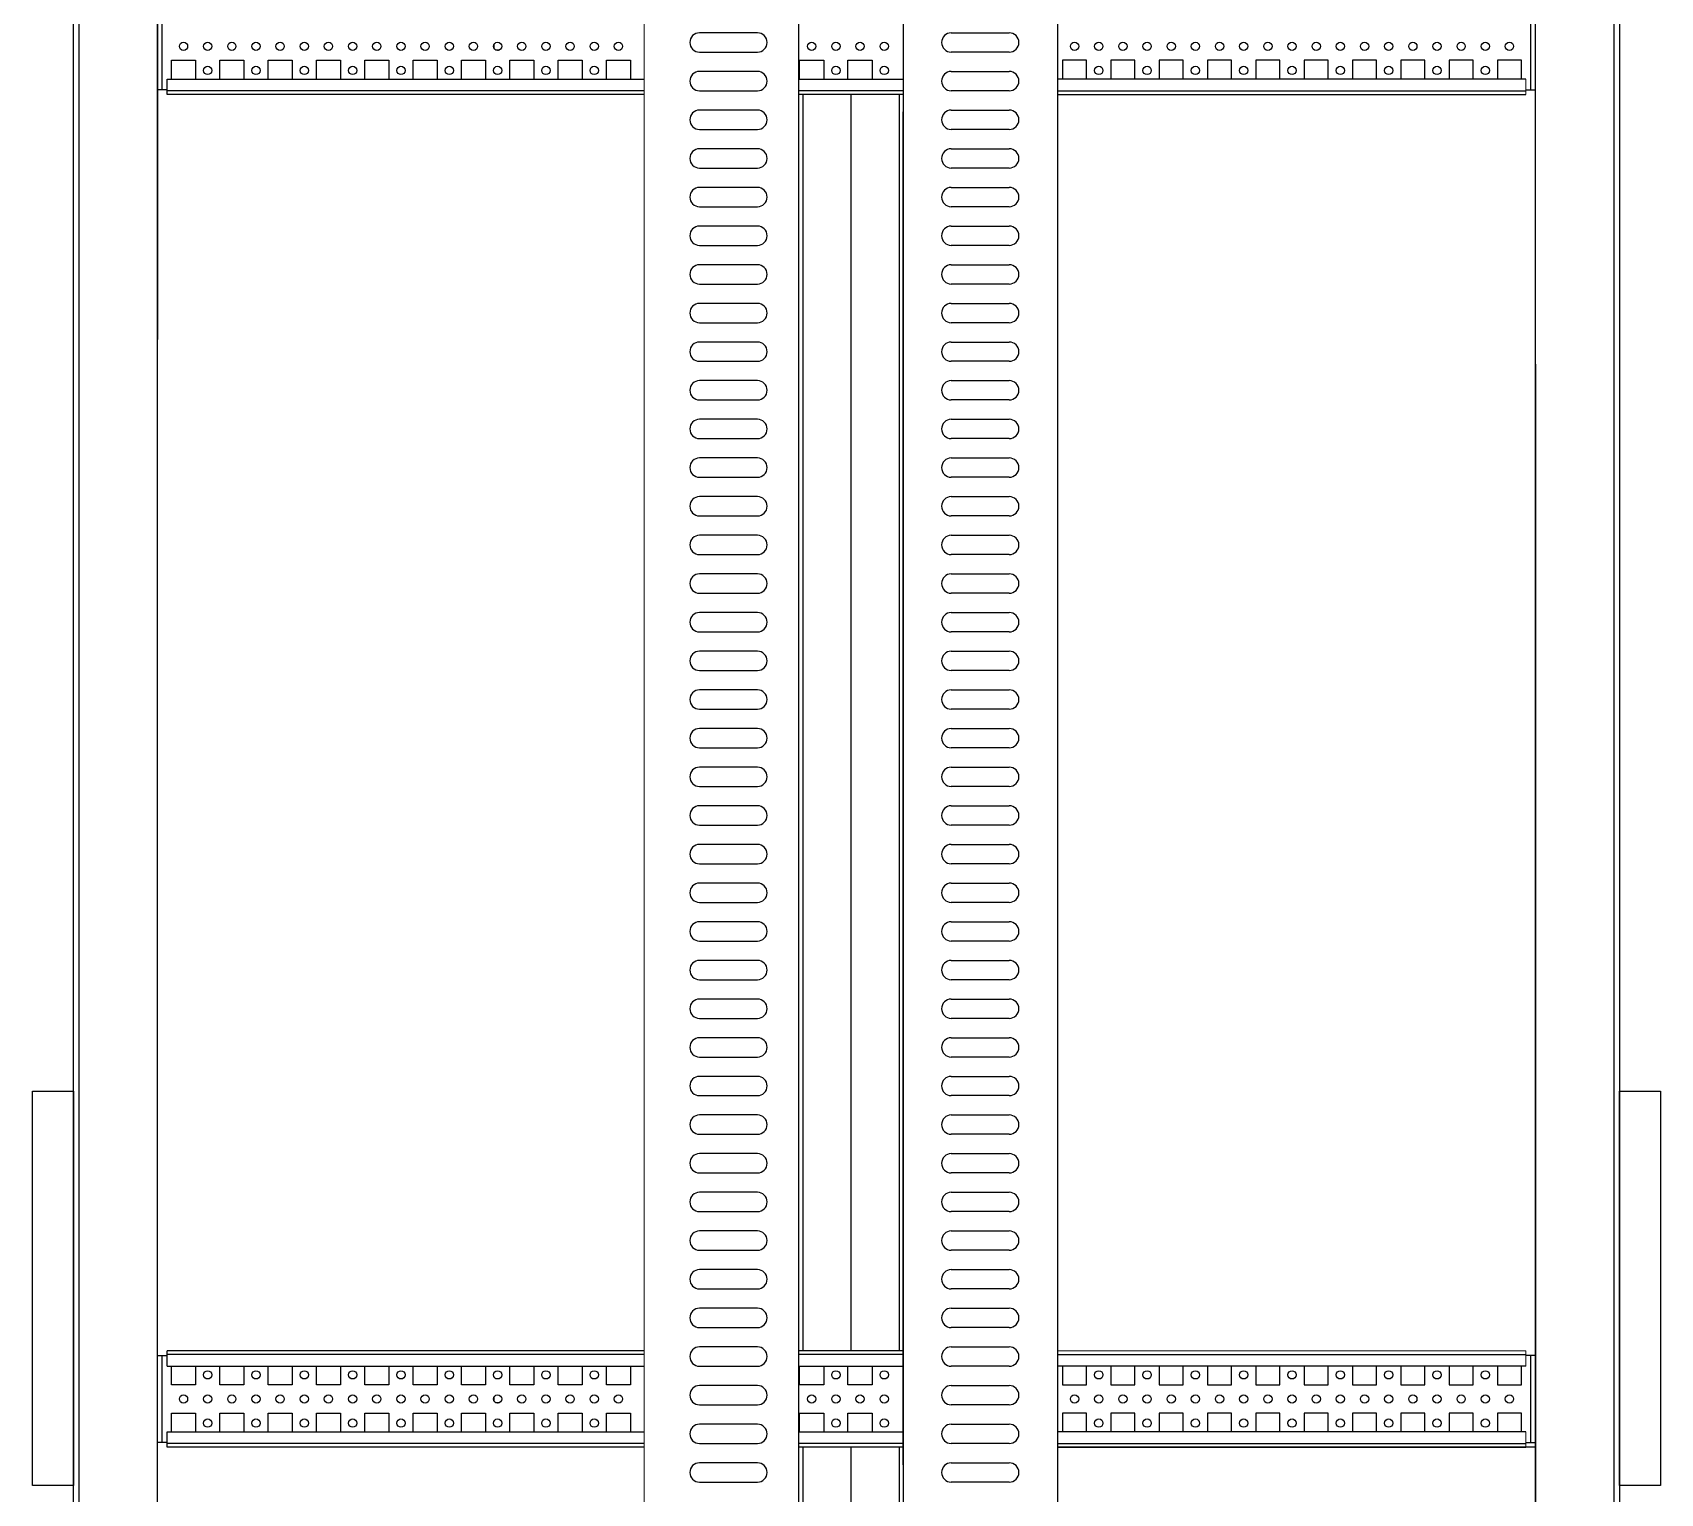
# Model space of a CAD drawing. Extents: x 81437 to 204847, y -54769 to -29444.
# Drawn here: x 88224 to 89066, y -44835 to -44079 of the extents above; entities that cross this region are included whole.
import ezdxf

# ---------------------------------------------------------------- set-up
doc = ezdxf.new("R2010")
doc.units = 0
doc.header["$LTSCALE"] = 100
doc.header["$MEASUREMENT"] = 0
doc.layers.add('CLOUD_LAYER', color=6, linetype='Continuous')
doc.layers.add('PANEL', color=7, linetype='Continuous')
doc.layers.add('细实线', color=7, linetype='Continuous', lineweight=20)

msp = doc.modelspace()

# ---------------------------------------------------------------- linework, layer by layer
at = {"color": 7, "linetype": 'Continuous'}
for p, q in [((88620.42, -44867.57), (88620.42, -43122.57)), ((88291.02, -44109.07), (88291.02, -44064.07)), ((88999.02, -44109.07), (88999.02, -44064.07)), ((88598.96, -44079.6), (88568.96, -44079.6)), ((88699.21, -44079.6), (88729.21, -44079.6)), ((88462.52, -44085.82), (88462.52, -44087.33)), ((88465.34, -44088.56), (88463.7, -44088.56)), ((88295.77, -44093.82), (88308.27, -44093.82)), ((88295.77, -44103.57), (88295.77, -44093.82)), ((88308.27, -44093.82), (88308.27, -44103.57)), ((88320.77, -44093.82), (88333.27, -44093.82)), ((88320.77, -44103.57), (88320.77, -44093.82)), ((88333.27, -44093.82), (88333.27, -44103.57)), ((88345.77, -44093.82), (88358.27, -44093.82)), ((88345.77, -44103.57), (88345.77, -44093.82)), ((88358.27, -44093.82), (88358.27, -44103.57)), ((88370.77, -44093.82), (88383.27, -44093.82)), ((88370.77, -44103.57), (88370.77, -44093.82)), ((88383.27, -44093.82), (88383.27, -44103.57)), ((88395.77, -44093.82), (88408.27, -44093.82)), ((88395.77, -44103.57), (88395.77, -44093.82)), ((88408.27, -44093.82), (88408.27, -44103.57)), ((88420.77, -44093.82), (88433.27, -44093.82)), ((88420.77, -44103.57), (88420.77, -44093.82)), ((88433.27, -44093.82), (88433.27, -44103.57)), ((88445.77, -44093.82), (88458.27, -44093.82)), ((88445.77, -44103.57), (88445.77, -44093.82)), ((88458.27, -44093.82), (88458.27, -44103.57)), ((88470.77, -44093.82), (88483.27, -44093.82)), ((88470.77, -44103.57), (88470.77, -44093.82)), ((88483.27, -44093.82), (88483.27, -44103.57)), ((88495.77, -44093.82), (88508.27, -44093.82)), ((88495.77, -44103.57), (88495.77, -44093.82)), ((88508.27, -44093.82), (88508.27, -44103.57)), ((88520.77, -44093.82), (88533.27, -44093.82)), ((88520.77, -44103.57), (88520.77, -44093.82)), ((88533.27, -44093.82), (88533.27, -44103.57)), ((88568.96, -44089.6), (88598.96, -44089.6)), ((88620.77, -44093.82), (88633.27, -44093.82)), ((88620.77, -44103.57), (88620.77, -44093.82)), ((88633.27, -44093.82), (88633.27, -44103.57)), ((88645.77, -44093.82), (88658.27, -44093.82)), ((88645.77, -44103.57), (88645.77, -44093.82)), ((88658.27, -44093.82), (88658.27, -44103.57)), ((88729.21, -44089.6), (88699.21, -44089.6)), ((88769.27, -44093.82), (88756.77, -44093.82)), ((88756.77, -44093.82), (88756.77, -44103.57)), ((88769.27, -44103.57), (88769.27, -44093.82)), ((88794.27, -44093.82), (88781.77, -44093.82)), ((88781.77, -44093.82), (88781.77, -44103.57)), ((88794.27, -44103.57), (88794.27, -44093.82)), ((88819.27, -44093.82), (88806.77, -44093.82)), ((88806.77, -44093.82), (88806.77, -44103.57)), ((88819.27, -44103.57), (88819.27, -44093.82)), ((88844.27, -44093.82), (88831.77, -44093.82)), ((88831.77, -44093.82), (88831.77, -44103.57)), ((88844.27, -44103.57), (88844.27, -44093.82)), ((88869.27, -44093.82), (88856.77, -44093.82)), ((88856.77, -44093.82), (88856.77, -44103.57)), ((88869.27, -44103.57), (88869.27, -44093.82)), ((88894.27, -44093.82), (88881.77, -44093.82)), ((88881.77, -44093.82), (88881.77, -44103.57)), ((88894.27, -44103.57), (88894.27, -44093.82)), ((88919.27, -44093.82), (88906.77, -44093.82)), ((88906.77, -44093.82), (88906.77, -44103.57)), ((88919.27, -44103.57), (88919.27, -44093.82)), ((88944.27, -44093.82), (88931.77, -44093.82)), ((88931.77, -44093.82), (88931.77, -44103.57)), ((88944.27, -44103.57), (88944.27, -44093.82)), ((88969.27, -44093.82), (88956.77, -44093.82)), ((88956.77, -44093.82), (88956.77, -44103.57)), ((88969.27, -44103.57), (88969.27, -44093.82)), ((88994.27, -44093.82), (88981.77, -44093.82)), ((88981.77, -44093.82), (88981.77, -44103.57)), ((88994.27, -44103.57), (88994.27, -44093.82)), ((88293.52, -44103.57), (88472.52, -44103.57)), ((88293.52, -44111.57), (88293.52, -44103.57)), ((88472.52, -44103.57), (88540.42, -44103.57)), ((88598.96, -44099.6), (88568.96, -44099.6)), ((88620.42, -44103.57), (88674.42, -44103.57)), ((88699.21, -44099.6), (88729.21, -44099.6)), ((88996.52, -44103.57), (88754.42, -44103.57)), ((88293.52, -44109.07), (88288.52, -44109.07)), ((88472.52, -44109.57), (88293.52, -44109.57)), ((88472.52, -44111.57), (88293.52, -44111.57)), ((88540.42, -44109.57), (88472.52, -44109.57)), ((88540.42, -44111.57), (88472.52, -44111.57)), ((88568.96, -44109.6), (88598.96, -44109.6)), ((88674.42, -44109.57), (88620.42, -44109.57)), ((88674.42, -44111.57), (88620.42, -44111.57)), ((88622.42, -44111.57), (88622.42, -44761.57)), ((88647.42, -44761.57), (88647.42, -44111.57)), ((88672.42, -44761.57), (88672.42, -44111.57)), ((88729.21, -44109.6), (88699.21, -44109.6)), ((88754.42, -44109.57), (88996.55, -44109.57)), ((88754.42, -44111.57), (88996.55, -44111.57)), ((88996.52, -44109.07), (89001.52, -44109.07)), ((88598.96, -44119.6), (88568.96, -44119.6)), ((88674.42, -44820.57), (88674.42, -44120.57)), ((88699.21, -44119.6), (88729.21, -44119.6)), ((88568.96, -44129.6), (88598.96, -44129.6)), ((88729.21, -44129.6), (88699.21, -44129.6)), ((88598.96, -44139.6), (88568.96, -44139.6)), ((88699.21, -44139.6), (88729.21, -44139.6)), ((88568.96, -44149.6), (88598.96, -44149.6)), ((88729.21, -44149.6), (88699.21, -44149.6)), ((88598.96, -44159.6), (88568.96, -44159.6)), ((88699.21, -44159.6), (88729.21, -44159.6)), ((88568.96, -44169.6), (88598.96, -44169.6)), ((88647.42, -44761.57), (88647.42, -44167.56)), ((88729.21, -44169.6), (88699.21, -44169.6)), ((88598.96, -44179.6), (88568.96, -44179.6)), ((88699.21, -44179.6), (88729.21, -44179.6)), ((88568.96, -44189.6), (88598.96, -44189.6)), ((88729.21, -44189.6), (88699.21, -44189.6)), ((88598.96, -44199.6), (88568.96, -44199.6)), ((88699.21, -44199.6), (88729.21, -44199.6)), ((88568.96, -44209.6), (88598.96, -44209.6)), ((88729.21, -44209.6), (88699.21, -44209.6)), ((88598.96, -44219.6), (88568.96, -44219.6)), ((88699.21, -44219.6), (88729.21, -44219.6)), ((88568.96, -44229.6), (88598.96, -44229.6)), ((88729.21, -44229.6), (88699.21, -44229.6)), ((88598.96, -44239.6), (88568.96, -44239.6)), ((88699.21, -44239.6), (88729.21, -44239.6)), ((88568.96, -44249.6), (88598.96, -44249.6)), ((88729.21, -44249.6), (88699.21, -44249.6)), ((88598.96, -44259.6), (88568.96, -44259.6)), ((88699.21, -44259.6), (88729.21, -44259.6)), ((88568.96, -44269.6), (88598.96, -44269.6)), ((88729.21, -44269.6), (88699.21, -44269.6)), ((88598.96, -44279.6), (88568.96, -44279.6)), ((88699.21, -44279.6), (88729.21, -44279.6)), ((88568.96, -44289.6), (88598.96, -44289.6)), ((88729.21, -44289.6), (88699.21, -44289.6)), ((88598.96, -44299.6), (88568.96, -44299.6)), ((88699.21, -44299.6), (88729.21, -44299.6)), ((88568.96, -44309.6), (88598.96, -44309.6)), ((88729.21, -44309.6), (88699.21, -44309.6)), ((88598.96, -44319.6), (88568.96, -44319.6)), ((88699.21, -44319.6), (88729.21, -44319.6)), ((88568.96, -44329.6), (88598.96, -44329.6)), ((88729.21, -44329.6), (88699.21, -44329.6)), ((88598.96, -44339.6), (88568.96, -44339.6)), ((88699.21, -44339.6), (88729.21, -44339.6)), ((88568.96, -44349.6), (88598.96, -44349.6)), ((88729.21, -44349.6), (88699.21, -44349.6)), ((88598.96, -44359.6), (88568.96, -44359.6)), ((88699.21, -44359.6), (88729.21, -44359.6)), ((88568.96, -44369.6), (88598.96, -44369.6)), ((88729.21, -44369.6), (88699.21, -44369.6)), ((88598.96, -44379.6), (88568.96, -44379.6)), ((88699.21, -44379.6), (88729.21, -44379.6)), ((88568.96, -44389.6), (88598.96, -44389.6)), ((88729.21, -44389.6), (88699.21, -44389.6)), ((88598.96, -44399.6), (88568.96, -44399.6)), ((88699.21, -44399.6), (88729.21, -44399.6)), ((88568.96, -44409.6), (88598.96, -44409.6)), ((88729.21, -44409.6), (88699.21, -44409.6)), ((88598.96, -44419.6), (88568.96, -44419.6)), ((88699.21, -44419.6), (88729.21, -44419.6)), ((88568.96, -44429.6), (88598.96, -44429.6)), ((88729.21, -44429.6), (88699.21, -44429.6)), ((88598.96, -44439.6), (88568.96, -44439.6)), ((88699.21, -44439.6), (88729.21, -44439.6)), ((88568.96, -44449.6), (88598.96, -44449.6)), ((88729.21, -44449.6), (88699.21, -44449.6)), ((88598.96, -44459.6), (88568.96, -44459.6)), ((88699.21, -44459.6), (88729.21, -44459.6)), ((88568.96, -44469.6), (88598.96, -44469.6)), ((88729.21, -44469.6), (88699.21, -44469.6)), ((88598.96, -44479.6), (88568.96, -44479.6)), ((88699.21, -44479.6), (88729.21, -44479.6)), ((88568.96, -44489.6), (88598.96, -44489.6)), ((88729.21, -44489.6), (88699.21, -44489.6)), ((88598.96, -44499.6), (88568.96, -44499.6)), ((88699.21, -44499.6), (88729.21, -44499.6)), ((88568.96, -44509.6), (88598.96, -44509.6)), ((88729.21, -44509.6), (88699.21, -44509.6)), ((88598.96, -44519.6), (88568.96, -44519.6)), ((88699.21, -44519.6), (88729.21, -44519.6)), ((88568.96, -44529.6), (88598.96, -44529.6)), ((88729.21, -44529.6), (88699.21, -44529.6)), ((88598.96, -44539.6), (88568.96, -44539.6)), ((88699.21, -44539.6), (88729.21, -44539.6)), ((88568.96, -44549.6), (88598.96, -44549.6)), ((88729.21, -44549.6), (88699.21, -44549.6)), ((88598.96, -44559.6), (88568.96, -44559.6)), ((88699.21, -44559.6), (88729.21, -44559.6)), ((88568.96, -44569.6), (88598.96, -44569.6)), ((88729.21, -44569.6), (88699.21, -44569.6)), ((88598.96, -44579.6), (88568.96, -44579.6)), ((88699.21, -44579.6), (88729.21, -44579.6)), ((88568.96, -44589.6), (88598.96, -44589.6)), ((88729.21, -44589.6), (88699.21, -44589.6)), ((88598.96, -44599.6), (88568.96, -44599.6)), ((88699.21, -44599.6), (88729.21, -44599.6)), ((88568.96, -44609.6), (88598.96, -44609.6)), ((88729.21, -44609.6), (88699.21, -44609.6)), ((88598.96, -44619.6), (88568.96, -44619.6)), ((88699.21, -44619.6), (88729.21, -44619.6)), ((88568.96, -44629.6), (88598.96, -44629.6)), ((88729.21, -44629.6), (88699.21, -44629.6)), ((88598.96, -44639.6), (88568.96, -44639.6)), ((88699.21, -44639.6), (88729.21, -44639.6)), ((88568.96, -44649.6), (88598.96, -44649.6)), ((88729.21, -44649.6), (88699.21, -44649.6)), ((88598.96, -44659.6), (88568.96, -44659.6)), ((88699.21, -44659.6), (88729.21, -44659.6)), ((88568.96, -44669.6), (88598.96, -44669.6)), ((88729.21, -44669.6), (88699.21, -44669.6)), ((88598.96, -44679.6), (88568.96, -44679.6)), ((88699.21, -44679.6), (88729.21, -44679.6)), ((88568.96, -44689.6), (88598.96, -44689.6)), ((88729.21, -44689.6), (88699.21, -44689.6)), ((88598.96, -44699.6), (88568.96, -44699.6)), ((88699.21, -44699.6), (88729.21, -44699.6)), ((88568.96, -44709.6), (88598.96, -44709.6)), ((88729.21, -44709.6), (88699.21, -44709.6)), ((88598.96, -44719.6), (88568.96, -44719.6)), ((88699.21, -44719.6), (88729.21, -44719.6)), ((88568.96, -44729.6), (88598.96, -44729.6)), ((88729.21, -44729.6), (88699.21, -44729.6)), ((88598.96, -44739.6), (88568.96, -44739.6)), ((88699.21, -44739.6), (88729.21, -44739.6)), ((88568.96, -44749.6), (88598.96, -44749.6)), ((88729.21, -44749.6), (88699.21, -44749.6)), ((88472.52, -44761.57), (88293.52, -44761.57)), ((88293.52, -44769.57), (88293.52, -44761.57)), ((88540.42, -44761.57), (88472.52, -44761.57)), ((88598.96, -44759.6), (88568.96, -44759.6)), ((88674.42, -44761.57), (88620.42, -44761.57)), ((88699.21, -44759.6), (88729.21, -44759.6)), ((88288.52, -44764.07), (88293.52, -44764.07)), ((88291.02, -44809.07), (88291.02, -44764.07)), ((88472.52, -44763.57), (88293.52, -44763.57)), ((88293.52, -44769.57), (88472.52, -44769.57)), ((88295.77, -44779.32), (88295.77, -44769.57)), ((88308.27, -44769.57), (88308.27, -44779.32)), ((88320.77, -44779.32), (88320.77, -44769.57)), ((88333.27, -44769.57), (88333.27, -44779.32)), ((88345.77, -44779.32), (88345.77, -44769.57)), ((88358.27, -44769.57), (88358.27, -44779.32)), ((88370.77, -44779.32), (88370.77, -44769.57)), ((88383.27, -44769.57), (88383.27, -44779.32)), ((88395.77, -44779.32), (88395.77, -44769.57)), ((88408.27, -44769.57), (88408.27, -44779.32)), ((88420.77, -44779.32), (88420.77, -44769.57)), ((88433.27, -44769.57), (88433.27, -44779.32)), ((88445.77, -44779.32), (88445.77, -44769.57)), ((88458.27, -44769.57), (88458.27, -44779.32)), ((88470.77, -44779.32), (88470.77, -44769.57)), ((88540.42, -44763.57), (88472.52, -44763.57)), ((88472.52, -44769.57), (88540.42, -44769.57)), ((88483.27, -44769.57), (88483.27, -44779.32)), ((88495.77, -44779.32), (88495.77, -44769.57)), ((88508.27, -44769.57), (88508.27, -44779.32)), ((88520.77, -44779.32), (88520.77, -44769.57)), ((88533.27, -44769.57), (88533.27, -44779.32)), ((88568.96, -44769.6), (88598.96, -44769.6)), ((88674.42, -44763.57), (88620.42, -44763.57)), ((88620.42, -44769.57), (88674.42, -44769.57)), ((88620.77, -44779.32), (88620.77, -44769.57)), ((88633.27, -44769.57), (88633.27, -44779.32)), ((88645.77, -44779.32), (88645.77, -44769.57)), ((88658.27, -44769.57), (88658.27, -44779.32)), ((88729.21, -44769.6), (88699.21, -44769.6)), ((88754.42, -44763.57), (88996.55, -44763.57)), ((88996.52, -44769.57), (88754.42, -44769.57)), ((88756.77, -44769.57), (88756.77, -44779.32)), ((88769.27, -44779.32), (88769.27, -44769.57)), ((88781.77, -44769.57), (88781.77, -44779.32)), ((88794.27, -44779.32), (88794.27, -44769.57)), ((88806.77, -44769.57), (88806.77, -44779.32)), ((88819.27, -44779.32), (88819.27, -44769.57)), ((88831.77, -44769.57), (88831.77, -44779.32)), ((88844.27, -44779.32), (88844.27, -44769.57)), ((88856.77, -44769.57), (88856.77, -44779.32)), ((88869.27, -44779.32), (88869.27, -44769.57)), ((88881.77, -44769.57), (88881.77, -44779.32)), ((88894.27, -44779.32), (88894.27, -44769.57)), ((88906.77, -44769.57), (88906.77, -44779.32)), ((88919.27, -44779.32), (88919.27, -44769.57)), ((88931.77, -44769.57), (88931.77, -44779.32)), ((88944.27, -44779.32), (88944.27, -44769.57)), ((88956.77, -44769.57), (88956.77, -44779.32)), ((88969.27, -44779.32), (88969.27, -44769.57)), ((88981.77, -44769.57), (88981.77, -44779.32)), ((88994.27, -44779.32), (88994.27, -44769.57)), ((89001.52, -44764.07), (88996.52, -44764.07)), ((88999.02, -44809.07), (88999.02, -44764.07)), ((88308.27, -44779.32), (88295.77, -44779.32)), ((88333.27, -44779.32), (88320.77, -44779.32)), ((88358.27, -44779.32), (88345.77, -44779.32)), ((88383.27, -44779.32), (88370.77, -44779.32)), ((88408.27, -44779.32), (88395.77, -44779.32)), ((88433.27, -44779.32), (88420.77, -44779.32)), ((88458.27, -44779.32), (88445.77, -44779.32)), ((88483.27, -44779.32), (88470.77, -44779.32)), ((88508.27, -44779.32), (88495.77, -44779.32)), ((88533.27, -44779.32), (88520.77, -44779.32)), ((88633.27, -44779.32), (88620.77, -44779.32)), ((88658.27, -44779.32), (88645.77, -44779.32)), ((88756.77, -44779.32), (88769.27, -44779.32)), ((88781.77, -44779.32), (88794.27, -44779.32)), ((88806.77, -44779.32), (88819.27, -44779.32)), ((88831.77, -44779.32), (88844.27, -44779.32)), ((88856.77, -44779.32), (88869.27, -44779.32)), ((88881.77, -44779.32), (88894.27, -44779.32)), ((88906.77, -44779.32), (88919.27, -44779.32)), ((88931.77, -44779.32), (88944.27, -44779.32)), ((88956.77, -44779.32), (88969.27, -44779.32)), ((88981.77, -44779.32), (88994.27, -44779.32)), ((88462.52, -44785.82), (88462.52, -44787.33)), ((88598.96, -44779.6), (88568.96, -44779.6)), ((88699.21, -44779.6), (88729.21, -44779.6)), ((88295.77, -44793.82), (88308.27, -44793.82)), ((88295.77, -44803.57), (88295.77, -44793.82)), ((88308.27, -44793.82), (88308.27, -44803.57)), ((88320.77, -44793.82), (88333.27, -44793.82)), ((88320.77, -44803.57), (88320.77, -44793.82)), ((88333.27, -44793.82), (88333.27, -44803.57)), ((88345.77, -44793.82), (88358.27, -44793.82)), ((88345.77, -44803.57), (88345.77, -44793.82)), ((88358.27, -44793.82), (88358.27, -44803.57)), ((88370.77, -44793.82), (88383.27, -44793.82)), ((88370.77, -44803.57), (88370.77, -44793.82)), ((88383.27, -44793.82), (88383.27, -44803.57)), ((88395.77, -44793.82), (88408.27, -44793.82)), ((88395.77, -44803.57), (88395.77, -44793.82)), ((88408.27, -44793.82), (88408.27, -44803.57)), ((88420.77, -44793.82), (88433.27, -44793.82)), ((88420.77, -44803.57), (88420.77, -44793.82)), ((88433.27, -44793.82), (88433.27, -44803.57)), ((88445.77, -44793.82), (88458.27, -44793.82)), ((88445.77, -44803.57), (88445.77, -44793.82)), ((88458.27, -44793.82), (88458.27, -44803.57)), ((88465.34, -44788.56), (88463.7, -44788.56)), ((88470.77, -44793.82), (88483.27, -44793.82)), ((88470.77, -44803.57), (88470.77, -44793.82)), ((88483.27, -44793.82), (88483.27, -44803.57)), ((88495.77, -44793.82), (88508.27, -44793.82)), ((88495.77, -44803.57), (88495.77, -44793.82)), ((88508.27, -44793.82), (88508.27, -44803.57)), ((88520.77, -44793.82), (88533.27, -44793.82)), ((88520.77, -44803.57), (88520.77, -44793.82)), ((88533.27, -44793.82), (88533.27, -44803.57)), ((88568.96, -44789.6), (88598.96, -44789.6)), ((88620.77, -44793.82), (88633.27, -44793.82)), ((88620.77, -44803.57), (88620.77, -44793.82)), ((88633.27, -44793.82), (88633.27, -44803.57)), ((88645.77, -44793.82), (88658.27, -44793.82)), ((88645.77, -44803.57), (88645.77, -44793.82)), ((88658.27, -44793.82), (88658.27, -44803.57)), ((88729.21, -44789.6), (88699.21, -44789.6)), ((88769.27, -44793.82), (88756.77, -44793.82)), ((88756.77, -44793.82), (88756.77, -44803.57)), ((88769.27, -44803.57), (88769.27, -44793.82)), ((88794.27, -44793.82), (88781.77, -44793.82)), ((88781.77, -44793.82), (88781.77, -44803.57)), ((88794.27, -44803.57), (88794.27, -44793.82)), ((88819.27, -44793.82), (88806.77, -44793.82)), ((88806.77, -44793.82), (88806.77, -44803.57)), ((88819.27, -44803.57), (88819.27, -44793.82)), ((88844.27, -44793.82), (88831.77, -44793.82)), ((88831.77, -44793.82), (88831.77, -44803.57)), ((88844.27, -44803.57), (88844.27, -44793.82)), ((88869.27, -44793.82), (88856.77, -44793.82)), ((88856.77, -44793.82), (88856.77, -44803.57)), ((88869.27, -44803.57), (88869.27, -44793.82)), ((88894.27, -44793.82), (88881.77, -44793.82)), ((88881.77, -44793.82), (88881.77, -44803.57)), ((88894.27, -44803.57), (88894.27, -44793.82)), ((88919.27, -44793.82), (88906.77, -44793.82)), ((88906.77, -44793.82), (88906.77, -44803.57)), ((88919.27, -44803.57), (88919.27, -44793.82)), ((88944.27, -44793.82), (88931.77, -44793.82)), ((88931.77, -44793.82), (88931.77, -44803.57)), ((88944.27, -44803.57), (88944.27, -44793.82)), ((88969.27, -44793.82), (88956.77, -44793.82)), ((88956.77, -44793.82), (88956.77, -44803.57)), ((88969.27, -44803.57), (88969.27, -44793.82)), ((88994.27, -44793.82), (88981.77, -44793.82)), ((88981.77, -44793.82), (88981.77, -44803.57)), ((88994.27, -44803.57), (88994.27, -44793.82)), ((88293.52, -44803.57), (88472.52, -44803.57)), ((88293.52, -44811.57), (88293.52, -44803.57)), ((88472.52, -44803.57), (88540.42, -44803.57)), ((88598.96, -44799.6), (88568.96, -44799.6)), ((88620.42, -44803.57), (88674.42, -44803.57)), ((88699.21, -44799.6), (88729.21, -44799.6)), ((88996.52, -44803.57), (88754.42, -44803.57)), ((88293.52, -44809.07), (88288.52, -44809.07)), ((88472.52, -44809.57), (88293.52, -44809.57)), ((88472.52, -44811.57), (88293.52, -44811.57)), ((88540.42, -44809.57), (88472.52, -44809.57)), ((88540.42, -44811.57), (88472.52, -44811.57)), ((88568.96, -44809.6), (88598.96, -44809.6)), ((88674.42, -44809.57), (88620.42, -44809.57)), ((88674.42, -44811.57), (88620.42, -44811.57)), ((88622.42, -44811.77), (88622.42, -44867.56)), ((88647.42, -44867.56), (88647.42, -44811.57)), ((88672.42, -44867.56), (88672.42, -44811.65)), ((88729.21, -44809.6), (88699.21, -44809.6)), ((88754.42, -44809.57), (88996.55, -44809.57)), ((89001.52, -44811.57), (88754.42, -44811.57)), ((88754.42, -44811.57), (88996.55, -44811.57)), ((88996.52, -44809.07), (89001.52, -44809.07)), ((88598.96, -44819.6), (88568.96, -44819.6)), ((88699.21, -44819.6), (88729.21, -44819.6)), ((88568.96, -44829.6), (88598.96, -44829.6)), ((88729.21, -44829.6), (88699.21, -44829.6))]:
    msp.add_line(p, q, dxfattribs=at)
msp.add_line((88288.52, -44782.5), (88288.52, -44607.05))
at = {"color": 7}
msp.add_lwpolyline([(88754.42, -43067.57), (88674.42, -43067.57), (88674.42, -44867.57), (88754.42, -44867.57)], close=True, dxfattribs=at)
at = {"color": 7, "linetype": 'Continuous'}
for centre in [(88302.02, -44086.57), (88314.52, -44086.57), (88327.02, -44086.57), (88339.52, -44086.57), (88352.02, -44086.57), (88364.52, -44086.57), (88377.02, -44086.57), (88389.52, -44086.57), (88402.02, -44086.57), (88414.52, -44086.57), (88427.02, -44086.57), (88439.52, -44086.57), (88452.02, -44086.57), (88464.52, -44086.57), (88477.02, -44086.57), (88489.52, -44086.57), (88489.52, -44086.57), (88502.02, -44086.57), (88514.52, -44086.57), (88514.52, -44086.57), (88527.02, -44086.57), (88627.02, -44086.57), (88639.52, -44086.57), (88652.02, -44086.57), (88664.52, -44086.57), (88763.02, -44086.57), (88775.52, -44086.57), (88775.52, -44086.57), (88788.02, -44086.57), (88800.52, -44086.57), (88800.52, -44086.57), (88813.02, -44086.57), (88825.52, -44086.57), (88825.52, -44086.57), (88838.02, -44086.57), (88850.52, -44086.57), (88850.52, -44086.57), (88863.02, -44086.57), (88875.52, -44086.57), (88875.52, -44086.57), (88888.02, -44086.57), (88900.52, -44086.57), (88900.52, -44086.57), (88913.02, -44086.57), (88925.52, -44086.57), (88925.52, -44086.57), (88938.02, -44086.57), (88950.52, -44086.57), (88950.52, -44086.57), (88963.02, -44086.57), (88975.52, -44086.57), (88975.52, -44086.57), (88988.02, -44086.57), (88314.52, -44099.07), (88339.52, -44099.07), (88364.52, -44099.07), (88389.52, -44099.07), (88414.52, -44099.07), (88439.52, -44099.07), (88464.52, -44099.07), (88489.52, -44099.07), (88489.52, -44099.07), (88514.52, -44099.07), (88514.52, -44099.07), (88639.52, -44099.07), (88664.52, -44099.07), (88775.52, -44099.07), (88775.52, -44099.07), (88800.52, -44099.07), (88800.52, -44099.07), (88825.52, -44099.07), (88825.52, -44099.07), (88850.52, -44099.07), (88850.52, -44099.07), (88875.52, -44099.07), (88875.52, -44099.07), (88900.52, -44099.07), (88900.52, -44099.07), (88925.52, -44099.07), (88925.52, -44099.07), (88950.52, -44099.07), (88950.52, -44099.07), (88975.52, -44099.07), (88975.52, -44099.07), (88314.52, -44774.07), (88339.52, -44774.07), (88364.52, -44774.07), (88389.52, -44774.07), (88414.52, -44774.07), (88439.52, -44774.07), (88464.52, -44774.07), (88489.52, -44774.07), (88489.52, -44774.07), (88514.52, -44774.07), (88514.52, -44774.07), (88639.52, -44774.07), (88664.52, -44774.07), (88775.52, -44774.07), (88775.52, -44774.07), (88800.52, -44774.07), (88800.52, -44774.07), (88825.52, -44774.07), (88825.52, -44774.07), (88850.52, -44774.07), (88850.52, -44774.07), (88875.52, -44774.07), (88875.52, -44774.07), (88900.52, -44774.07), (88900.52, -44774.07), (88925.52, -44774.07), (88925.52, -44774.07), (88950.52, -44774.07), (88950.52, -44774.07), (88975.52, -44774.07), (88975.52, -44774.07), (88302.02, -44786.57), (88314.52, -44786.57), (88327.02, -44786.57), (88339.52, -44786.57), (88352.02, -44786.57), (88364.52, -44786.57), (88377.02, -44786.57), (88389.52, -44786.57), (88402.02, -44786.57), (88414.52, -44786.57), (88427.02, -44786.57), (88439.52, -44786.57), (88452.02, -44786.57), (88464.52, -44786.57), (88477.02, -44786.57), (88489.52, -44786.57), (88489.52, -44786.57), (88502.02, -44786.57), (88514.52, -44786.57), (88514.52, -44786.57), (88527.02, -44786.57), (88627.02, -44786.57), (88639.52, -44786.57), (88652.02, -44786.57), (88664.52, -44786.57), (88763.02, -44786.57), (88775.52, -44786.57), (88775.52, -44786.57), (88788.02, -44786.57), (88800.52, -44786.57), (88800.52, -44786.57), (88813.02, -44786.57), (88825.52, -44786.57), (88825.52, -44786.57), (88838.02, -44786.57), (88850.52, -44786.57), (88850.52, -44786.57), (88863.02, -44786.57), (88875.52, -44786.57), (88875.52, -44786.57), (88888.02, -44786.57), (88900.52, -44786.57), (88900.52, -44786.57), (88913.02, -44786.57), (88925.52, -44786.57), (88925.52, -44786.57), (88938.02, -44786.57), (88950.52, -44786.57), (88950.52, -44786.57), (88963.02, -44786.57), (88975.52, -44786.57), (88975.52, -44786.57), (88988.02, -44786.57), (88314.52, -44799.07), (88339.52, -44799.07), (88364.52, -44799.07), (88389.52, -44799.07), (88414.52, -44799.07), (88439.52, -44799.07), (88464.52, -44799.07), (88489.52, -44799.07), (88489.52, -44799.07), (88514.52, -44799.07), (88514.52, -44799.07), (88639.52, -44799.07), (88664.52, -44799.07), (88775.52, -44799.07), (88775.52, -44799.07), (88800.52, -44799.07), (88800.52, -44799.07), (88825.52, -44799.07), (88825.52, -44799.07), (88850.52, -44799.07), (88850.52, -44799.07), (88875.52, -44799.07), (88875.52, -44799.07), (88900.52, -44799.07), (88900.52, -44799.07), (88925.52, -44799.07), (88925.52, -44799.07), (88950.52, -44799.07), (88950.52, -44799.07), (88975.52, -44799.07), (88975.52, -44799.07)]:
    msp.add_circle(centre, 2.15, dxfattribs=at)
for centre, radius, start, end in [((88568.96, -44084.6), 5, 90, 270), ((88598.96, -44084.6), 5, 270, 90), ((88699.21, -44084.6), 5, 90, 270), ((88729.21, -44084.6), 5, 270, 90), ((88465.52, -44086.57), 2.15, 247.59488, 256.29654), ((88568.96, -44104.6), 5, 90, 270), ((88598.96, -44104.6), 5, 270, 90), ((88699.21, -44104.6), 5, 90, 270), ((88729.21, -44104.6), 5, 270, 90), ((88568.96, -44124.6), 5, 90, 270), ((88598.96, -44124.6), 5, 270, 90), ((88699.21, -44124.6), 5, 90, 270), ((88729.21, -44124.6), 5, 270, 90), ((88568.96, -44144.6), 5, 90, 270), ((88598.96, -44144.6), 5, 270, 90), ((88699.21, -44144.6), 5, 90, 270), ((88729.21, -44144.6), 5, 270, 90), ((88568.96, -44164.6), 5, 90, 270), ((88598.96, -44164.6), 5, 270, 90), ((88699.21, -44164.6), 5, 90, 270), ((88729.21, -44164.6), 5, 270, 90), ((88568.96, -44184.6), 5, 90, 270), ((88598.96, -44184.6), 5, 270, 90), ((88699.21, -44184.6), 5, 90, 270), ((88729.21, -44184.6), 5, 270, 90), ((88568.96, -44204.6), 5, 90, 270), ((88598.96, -44204.6), 5, 270, 90), ((88699.21, -44204.6), 5, 90, 270), ((88729.21, -44204.6), 5, 270, 90), ((88568.96, -44224.6), 5, 90, 270), ((88598.96, -44224.6), 5, 270, 90), ((88699.21, -44224.6), 5, 90, 270), ((88729.21, -44224.6), 5, 270, 90), ((88568.96, -44244.6), 5, 90, 270), ((88598.96, -44244.6), 5, 270, 90), ((88699.21, -44244.6), 5, 90, 270), ((88729.21, -44244.6), 5, 270, 90), ((88568.96, -44264.6), 5, 90, 270), ((88598.96, -44264.6), 5, 270, 90), ((88699.21, -44264.6), 5, 90, 270), ((88729.21, -44264.6), 5, 270, 90), ((88568.96, -44284.6), 5, 90, 270), ((88598.96, -44284.6), 5, 270, 90), ((88699.21, -44284.6), 5, 90, 270), ((88729.21, -44284.6), 5, 270, 90), ((88568.96, -44304.6), 5, 90, 270), ((88598.96, -44304.6), 5, 270, 90), ((88699.21, -44304.6), 5, 90, 270), ((88729.21, -44304.6), 5, 270, 90), ((88568.96, -44324.6), 5, 90, 270), ((88598.96, -44324.6), 5, 270, 90), ((88699.21, -44324.6), 5, 90, 270), ((88729.21, -44324.6), 5, 270, 90), ((88568.96, -44344.6), 5, 90, 270), ((88598.96, -44344.6), 5, 270, 90), ((88699.21, -44344.6), 5, 90, 270), ((88729.21, -44344.6), 5, 270, 90), ((88568.96, -44364.6), 5, 90, 270), ((88598.96, -44364.6), 5, 270, 90), ((88699.21, -44364.6), 5, 90, 270), ((88729.21, -44364.6), 5, 270, 90), ((88568.96, -44384.6), 5, 90, 270), ((88598.96, -44384.6), 5, 270, 90), ((88699.21, -44384.6), 5, 90, 270), ((88729.21, -44384.6), 5, 270, 90), ((88568.96, -44404.6), 5, 90, 270), ((88598.96, -44404.6), 5, 270, 90), ((88699.21, -44404.6), 5, 90, 270), ((88729.21, -44404.6), 5, 270, 90), ((88568.96, -44424.6), 5, 90, 270), ((88598.96, -44424.6), 5, 270, 90), ((88699.21, -44424.6), 5, 90, 270), ((88729.21, -44424.6), 5, 270, 90), ((88568.96, -44444.6), 5, 90, 270), ((88598.96, -44444.6), 5, 270, 90), ((88699.21, -44444.6), 5, 90, 270), ((88729.21, -44444.6), 5, 270, 90), ((88568.96, -44464.6), 5, 90, 270), ((88598.96, -44464.6), 5, 270, 90), ((88699.21, -44464.6), 5, 90, 270), ((88729.21, -44464.6), 5, 270, 90), ((88568.96, -44484.6), 5, 90, 270), ((88598.96, -44484.6), 5, 270, 90), ((88699.21, -44484.6), 5, 90, 270), ((88729.21, -44484.6), 5, 270, 90), ((88568.96, -44504.6), 5, 90, 270), ((88598.96, -44504.6), 5, 270, 90), ((88699.21, -44504.6), 5, 90, 270), ((88729.21, -44504.6), 5, 270, 90), ((88568.96, -44524.6), 5, 90, 270), ((88598.96, -44524.6), 5, 270, 90), ((88699.21, -44524.6), 5, 90, 270), ((88729.21, -44524.6), 5, 270, 90), ((88568.96, -44544.6), 5, 90, 270), ((88598.96, -44544.6), 5, 270, 90), ((88699.21, -44544.6), 5, 90, 270), ((88729.21, -44544.6), 5, 270, 90), ((88568.96, -44564.6), 5, 90, 270), ((88598.96, -44564.6), 5, 270, 90), ((88699.21, -44564.6), 5, 90, 270), ((88729.21, -44564.6), 5, 270, 90), ((88568.96, -44584.6), 5, 90, 270), ((88598.96, -44584.6), 5, 270, 90), ((88699.21, -44584.6), 5, 90, 270), ((88729.21, -44584.6), 5, 270, 90), ((88568.96, -44604.6), 5, 90, 270), ((88598.96, -44604.6), 5, 270, 90), ((88699.21, -44604.6), 5, 90, 270), ((88729.21, -44604.6), 5, 270, 90), ((88568.96, -44624.6), 5, 90, 270), ((88598.96, -44624.6), 5, 270, 90), ((88699.21, -44624.6), 5, 90, 270), ((88729.21, -44624.6), 5, 270, 90), ((88568.96, -44644.6), 5, 90, 270), ((88598.96, -44644.6), 5, 270, 90), ((88699.21, -44644.6), 5, 90, 270), ((88729.21, -44644.6), 5, 270, 90), ((88568.96, -44664.6), 5, 90, 270), ((88598.96, -44664.6), 5, 270, 90), ((88699.21, -44664.6), 5, 90, 270), ((88729.21, -44664.6), 5, 270, 90), ((88568.96, -44684.6), 5, 90, 270), ((88598.96, -44684.6), 5, 270, 90), ((88699.21, -44684.6), 5, 90, 270), ((88729.21, -44684.6), 5, 270, 90), ((88568.96, -44704.6), 5, 90, 270), ((88598.96, -44704.6), 5, 270, 90), ((88699.21, -44704.6), 5, 90, 270), ((88729.21, -44704.6), 5, 270, 90), ((88568.96, -44724.6), 5, 90, 270), ((88598.96, -44724.6), 5, 270, 90), ((88699.21, -44724.6), 5, 90, 270), ((88729.21, -44724.6), 5, 270, 90), ((88568.96, -44744.6), 5, 90, 270), ((88598.96, -44744.6), 5, 270, 90), ((88699.21, -44744.6), 5, 90, 270), ((88729.21, -44744.6), 5, 270, 90), ((88568.96, -44764.6), 5, 90, 270), ((88598.96, -44764.6), 5, 270, 90), ((88699.21, -44764.6), 5, 90, 270), ((88729.21, -44764.6), 5, 270, 90), ((88568.96, -44784.6), 5, 90, 270), ((88598.96, -44784.6), 5, 270, 90), ((88699.21, -44784.6), 5, 90, 270), ((88729.21, -44784.6), 5, 270, 90), ((88465.52, -44786.57), 2.15, 247.59488, 256.29654), ((88568.96, -44804.6), 5, 90, 270), ((88598.96, -44804.6), 5, 270, 90), ((88699.21, -44804.6), 5, 90, 270), ((88729.21, -44804.6), 5, 270, 90), ((88568.96, -44824.6), 5, 90, 270), ((88598.96, -44824.6), 5, 270, 90), ((88699.21, -44824.6), 5, 90, 270), ((88729.21, -44824.6), 5, 270, 90)]:
    msp.add_arc(centre, radius, start, end, dxfattribs=at)
at = {"layer": 'CLOUD_LAYER', "color": 7}
for points in [[(88245.02, -44831.3), (88223.92, -44831.3), (88223.92, -44627.3), (88245.02, -44627.3)], [(89066.12, -44831.3), (89045.02, -44831.3), (89045.02, -44627.3), (89066.12, -44627.3)]]:
    msp.add_lwpolyline(points, close=True, dxfattribs=at)
at = {"layer": 'PANEL', "color": 7}
for p, q in [((88245.02, -44999.07), (88245.02, -42999.07)), ((88248.02, -44996.07), (88248.02, -43002.07)), ((89042.02, -43002.07), (89042.02, -44996.07)), ((89045.02, -42999.07), (89045.02, -44999.07)), ((88288.52, -44955.57), (88288.52, -43820.07)), ((89001.52, -44955.57), (89001.52, -43820.07)), ((88288.52, -43847.34), (88288.52, -44238.34)), ((89001.52, -44251.07), (89001.52, -44955.57))]:
    msp.add_line(p, q, dxfattribs=at)
at = {"layer": '细实线'}
for p, q in [((88996.52, -44103.57), (88996.52, -44111.57)), ((88996.52, -44761.57), (88754.42, -44761.57)), ((88996.52, -44761.57), (88996.52, -44769.57)), ((88996.52, -44803.57), (88996.52, -44811.57))]:
    msp.add_line(p, q, dxfattribs=at)
msp.add_lwpolyline([(88620.42, -43067.57), (88540.42, -43067.57), (88540.42, -44867.57), (88620.42, -44867.57)], close=True, dxfattribs=at)

doc.saveas('drawing.dxf')
